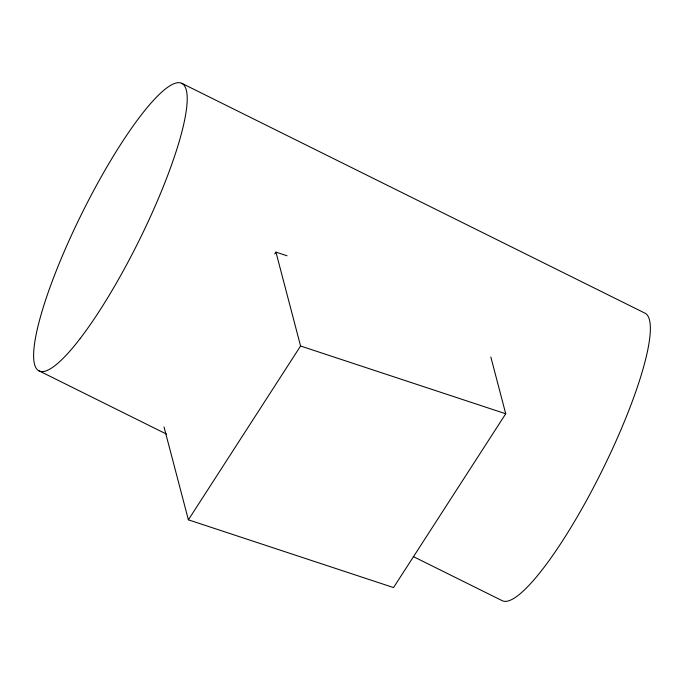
<?xml version="1.0" encoding="UTF-8"?>
<svg xmlns="http://www.w3.org/2000/svg" width="684" height="684" viewBox="0 0 684 684"><rect width="100%" height="100%" fill="white"/><g stroke="black" fill="none" stroke-linecap="round" stroke-linejoin="round"><path stroke-width="1.03" d="M274.788 253.909L275.943 252.122L287.058 255.79M490.838 357.022L505.724 413.769L393.539 587.573L188.391 519.823L300.575 346.01L275.943 252.122M300.575 346.01L505.724 413.769M181.688 83.26L644.832 313.092A160.509 31.644 -63.6 0 1 602.142 470.541A160.509 31.644 -63.6 0 1 502.312 600.74L413.316 556.579M39.168 370.908L166.434 434.066M164.023 426.961L188.391 519.823M80.242 338.418A160.509 31.644 -63.6 0 0 186.655 91.69A160.509 31.644 -63.6 0 0 64.39 251.148A160.509 31.644 -63.6 0 0 80.242 338.418"/></g></svg>
